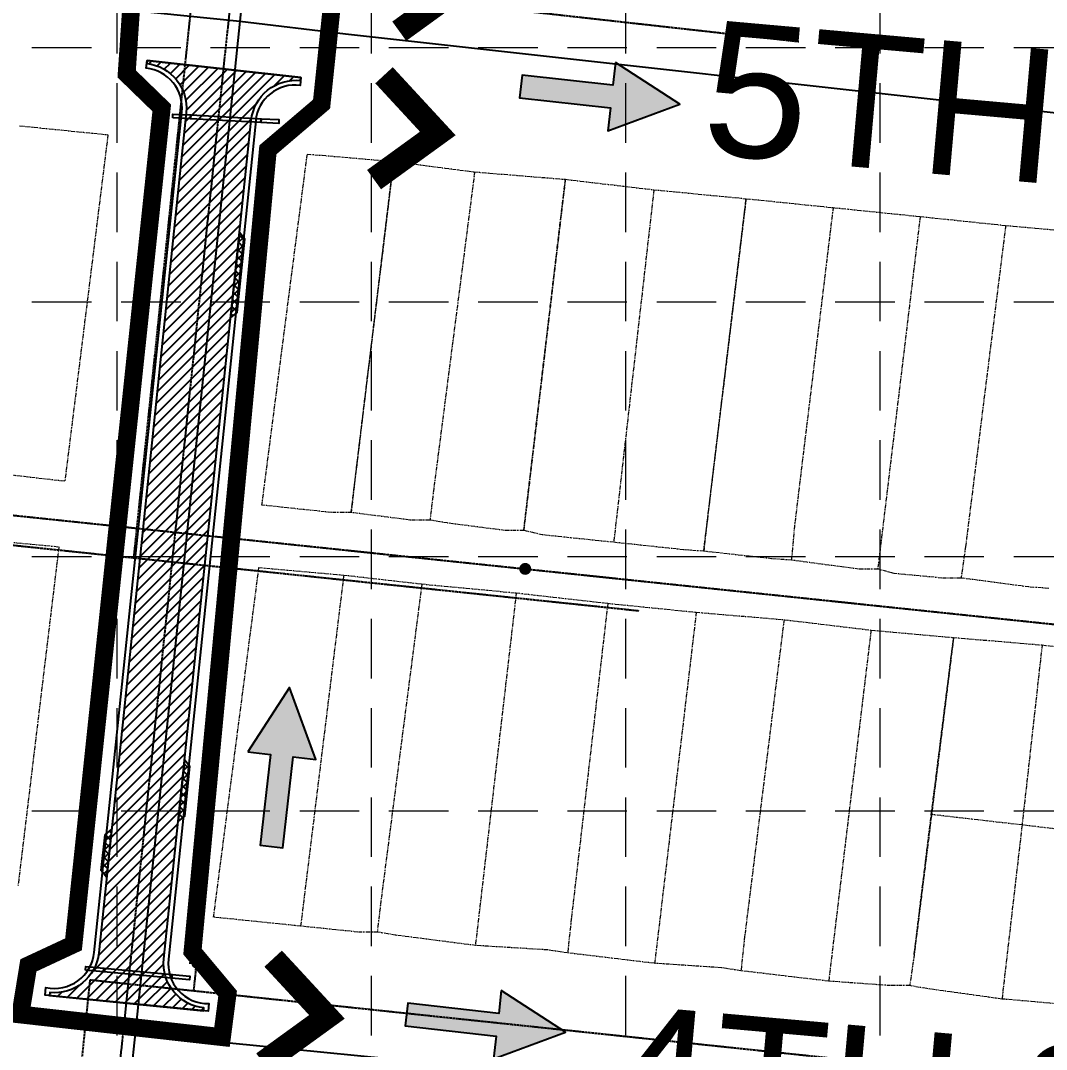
# Model space of a CAD drawing. Extents: x 332488 to 337969, y 579146 to 583084.
# Drawn here: x 336564.4 to 336909.2, y 580779.6 to 581125.4 of the extents above; entities that cross this region are included whole.
import ezdxf
from ezdxf.enums import TextEntityAlignment as Align

# ---------------------------------------------------------------- set-up
doc = ezdxf.new("R2010")
doc.units = 0
doc.header["$MEASUREMENT"] = 0
for name, pattern in [('CENTER2', [1.125, 0.75, -0.125, 0.125, -0.125]), ('DASHED', [0.75, 0.5, -0.25]), ('HIDDEN', [0.375, 0.25, -0.125]), ('PHANTOM', [2.5, 1.25, -0.25, 0.25, -0.25, 0.25, -0.25])]:
    doc.linetypes.add(name, pattern=pattern)
doc.layers.get('0').update_dxf_attribs({"color": 6})
for name, color, linetype in [('ARROWS', 252, 'Continuous'), ('E-CULVERT', 1, 'Continuous'), ('E-FIRE HYD', 2, 'Continuous'), ('E-SanitarySewer', 2, 'HIDDEN'), ('E-WATER', 2, 'DASHED'), ('GRID', 254, 'HIDDEN'), ('LIMITS OF DISTURBANCE', 1, 'PHANTOM'), ('P-CULVERT', 2, 'Continuous'), ('P-DRIVEWAY TRANSITION', 2, 'Continuous'), ('P-DRIVEWAY TRANSITION-H', 6, 'Continuous'), ('P-PVMT', 2, 'Continuous'), ('P-PVMT-H-Snyder', 6, 'Continuous'), ('ROADS', 5, 'Continuous'), ('SILT FENCE', 200, 'Continuous'), ('STREETNAME', 2, 'Continuous'), ('subdiv', 6, 'PHANTOM')]:
    doc.layers.add(name, color=color, linetype=linetype)
doc.layers.add('QUANTITIES', color=4, linetype='Continuous', plot=False)
doc.styles.get("Standard").update_dxf_attribs({"font": 'ARIAL.TTF'})
pattern_1 = [(45, (0, 0), (-1.325825214724776, 1.325825214724777), []), (135, (0, 0), (-1.325825214724777, -1.325825214724776), [])]

# ---------------------------------------------------------------- blocks, each defined once
blk = doc.blocks.new('FH')
at = {"layer": 'E-FIRE HYD'}
for p, q in [((336623.4758362457, 580810.865143028), (336623.4752487397, 580809.7984765529)), ((336621.0745145862, 580808.4657309651), (336622.1411810613, 580808.4651434592)), ((336624.807847451, 580808.4644090767), (336625.874513926, 580808.4638215707)), ((336623.4737799748, 580807.1318103654), (336623.4731924688, 580806.0651438904))]:
    blk.add_line(p, q, dxfattribs=at)
at = {"layer": 'E-FIRE HYD', "linetype": 'Continuous'}
blk.add_circle((336623.4745143573, 580808.4651434592), 1.333333296, dxfattribs=at)
blk = doc.blocks.new('A$C796B4345')
at = {"layer": 'SILT FENCE', "color": 200, "linetype": 'DASHED', "ltscale": 80, "const_width": 8, "flags": 128}
blk.add_lwpolyline([(38.21273843862582, 22.70146728202235), (20.65375032334123, 2.674251302960329), (2.97461769322399, 22.3390892293537)], dxfattribs=at)
blk = doc.blocks.new('arrow')
blk.add_lwpolyline([(-67.00679329302966, -25.35842018353742), (-59.3270347441985, -25.41938721699262), (-59.57091179542658, -56.1384215279777), (-51.89114823905948, -56.19938584448118), (-51.64727869913713, -25.48035696739953), (-43.96752265407486, -25.54132400085473), (-55.30425519266737, -2.410587189246144), (-67.00678578172392, -25.35840795725562)], close=True)
at = {"color": 254}
for points in [[(-43.96751955730906, -25.54132267721434), (-67.00679354271597, -25.35841771446121), (-55.30425158724847, -2.410596210431322), (-67.00679354271597, -25.35841771446121)], [(-59.57090883123692, -56.13841801592571), (-51.89115083610795, -56.19938633684342), (-59.32703554756517, -25.41938603537892), (-51.64727755243712, -25.48035435629663)]]:
    blk.add_solid(points, dxfattribs=at)

msp = doc.modelspace()

# ---------------------------------------------------------------- hatches: boundary and pattern name
at = {"layer": 'P-DRIVEWAY TRANSITION-H'}
h = msp.add_hatch(dxfattribs=at)
h.set_pattern_fill('NET', color=253, scale=15, angle=45, style=0)
h.set_pattern_definition(pattern_1)
h.paths.add_polyline_path([(336634.9952124757, 581025.4671646988), (336637.1916452643, 581027.2492093127), (336639.7585099042, 581051.8932836064), (336637.9764652903, 581054.0897163951)])
h = msp.add_hatch(dxfattribs=at)
h.set_pattern_fill('NET', color=253, scale=15, angle=45, style=0)
h.set_pattern_definition(pattern_1)
h.paths.add_polyline_path([(336593.2947453433, 580837.4686384358), (336591.5127007296, 580839.6650712243), (336592.7698074401, 580851.7343602257), (336594.9662402285, 580853.5164048395)])
h.paths.add_polyline_path([(336617.3632516664, 580856.1854092954), (336619.559684455, 580857.9674539093), (336621.3025938821, 580874.7008603927), (336619.5205492682, 580876.8972931814)])
at = {"layer": 'P-PVMT-H-Snyder'}
h = msp.add_hatch(dxfattribs=at)
h.set_pattern_fill('ANSI31', color=253, scale=20, style=0)
h.set_pattern_definition([(45, (0, 0), (-1.767766952966369, 1.767766952966369), [])])
edge = h.paths.add_edge_path()
edge.add_line((336606.8897623343, 581111.911548141), (336606.7951474561, 581110.9159108954))
edge.add_arc((336605.1423288003, 581096.0072493025), 15.0000000000998, -5.946342264424686, 83.67385211102851, ccw=False)
edge.add_line((336620.0616190591, 581094.4532936473), (336590.6434491342, 580812.0139495761))
edge.add_arc((336575.7241588755, 580813.5679052314), 15.000000000033, 264.34768937575114, 354.05365773508686, ccw=False)
edge.add_line((336574.2467864619, 580798.6408368403), (336574.1482949677, 580797.6456989475))
edge.add_line((336574.1482949677, 580797.6456989475), (336625.8961467934, 580792.5240738065))
edge.add_line((336625.8961467934, 580792.5240738065), (336625.9946382876, 580793.5192116993))
edge.add_arc((336627.4720107013, 580808.4462800904), 15.00000000005849, 174.0536577351099, 264.3476893755299, ccw=False)
edge.add_line((336612.5527204425, 580810.0002357457), (336641.9075342804, 581091.8313077277))
edge.add_arc((336656.826824539, 581090.2773520724), 14.99999999997511, 83.67385211120052, 174.0536577350638, ccw=False)
edge.add_line((336658.4796431947, 581105.1860136653), (336658.5742580729, 581106.181650911))
edge.add_line((336658.5742580729, 581106.181650911), (336606.8897623343, 581111.911548141))

# ---------------------------------------------------------------- linework, layer by layer
at = {"layer": 'E-CULVERT', "color": 5, "flags": 128}
for points in [[(336621.5914583306, 581093.6368723775), (336645.2429156488, 581092.3816370412), (336645.1766686064, 581091.1333937439), (336621.5252112882, 581092.3886290801)], [(336592.3181648952, 580806.9058630955), (336615.2764379364, 580804.7441133226), (336615.159256328, 580803.4996180552), (336592.2009832868, 580805.6613678281)]]:
    msp.add_lwpolyline(points, close=True, dxfattribs=at)
at = {"layer": 'E-SanitarySewer', "color": 33, "ltscale": 0.5}
msp.add_line((335108.8913279345, 581111.2114122392), (337203.8913456479, 580891.8763851156), dxfattribs=at)
at = {"layer": 'E-SanitarySewer', "color": 33, "linetype": 'Continuous', "ltscale": 0.5, "const_width": 2, "flags": 128}
msp.add_lwpolyline([(336733.0013055815, 580941.0712986294, 1), (336735.0013055815, 580941.0712986294, 1)], format="xyb", close=True, dxfattribs=at)
at = {"layer": 'E-WATER', "color": 120, "ltscale": 0.5}
for p, q in [((336445.6134037008, 581160.6780135274), (336826.0021350147, 581118.3153441434)), ((336602.4620485765, 580944.788083016), (336622.8922212395, 581140.935041883)), ((336444.4837503097, 580961.3275455663), (336772.2823315205, 580927.0088295313)), ((336623.4745143573, 580808.4651434592), (336622.4957373491, 580799.1914862508))]:
    msp.add_line(p, q, dxfattribs=at)
msp.add_lwpolyline([(336952.5315214116, 580764.358255946), (336587.6674159837, 580802.8673995846), (336554.809002645, 580481.4901323208)], dxfattribs=at)
at = {"layer": 'GRID', "color": 252, "linetype": 'HIDDEN', "lineweight": 0, "ltscale": 80}
for p, q in [((336596.6987585924, 582484.2826341055), (336596.6987585924, 579491.4050111248)), ((336682.1987585925, 582484.2826341055), (336682.1987585925, 579491.4050111248)), ((336767.6987585927, 582484.2826341055), (336767.6987585927, 579491.4050111248)), ((336853.1987585928, 582484.2826341055), (336853.1987585928, 579491.4050111248)), ((332578.1987585859, 581116.2826341033), (337879.1987585945, 581116.2826341033)), ((332578.1987585859, 581030.7826341031), (337879.1987585945, 581030.7826341031)), ((332578.1987585859, 580945.282634103), (337879.1987585945, 580945.282634103)), ((332578.1987585859, 580859.7826341029), (337879.1987585945, 580859.7826341029))]:
    msp.add_line(p, q, dxfattribs=at)
at = {"layer": 'LIMITS OF DISTURBANCE', "color": 1, "linetype": 'DASHED', "ltscale": 80, "const_width": 6, "flags": 128}
msp.add_lwpolyline([(336564.3092935188, 580791.3038364649), (336567.0052905409, 580807.8106723065), (336582.1702698404, 580814.8850248358), (336611.8294605622, 581096.0013912139), (336600.0344696399, 581107.4550896633), (336602.3934551831, 581142.1531205673), (336618.2324574403, 581153.2699631006), (336647.1916793659, 581435.8606589661), (336641.0090483022, 581442.9917945839), (336339.8666644464, 581474.3543566107), (336327.5208063931, 581460.5171820517), (336288.6126352292, 581463.1350377254), (336278.511455656, 581481.0859598878), (335878.7350020302, 581517.9891934886), (335865.0349987354, 581515.7684013254), (335855.7782440227, 581496.5215226384), (335820.6025445126, 581499.112440192), (335828.7484949799, 581590.535123911), (335867.6268963753, 581584.6129982027), (335870.2187940152, 581568.3271823697), (335884.2890548576, 581560.1842644983), (336291.5354450219, 581516.0564580307), (336306.689110545, 581529.1150751249), (336331.2484744322, 581525.9810149863), (336343.2668650304, 581510.3106744732), (336639.3908306756, 581479.3693864183), (336648.1511065494, 581485.3610176533), (336684.0432714792, 581772.5026431191), (336680.9048362817, 581778.2067353067), (336669.7776741823, 581783.3404481402), (336370.7130116015, 581814.7980202996), (336363.9158655149, 581798.6922299524), (336329.4264824227, 581802.9703339355), (336322.6293363362, 581820.5860527048), (336143.3820197093, 581841.8534496819, 0.08763947130923862), (335924.5325992433, 581829.4234683639), (335891.8472894146, 581818.0589066211), (335886.8734626514, 581804.9186190399), (335850.8416136689, 581789.5907888601), (335830.0657282365, 581797.427810739), (335815.5617831741, 581828.3840909628), (335866.3358301767, 581847.6986832838), (335948.0887977728, 581873.9365317603), (336020.0868252716, 581882.4754778267), (336034.9745538486, 581902.4810239698), (336087.4476582529, 581900.7732307746), (336107.4606854627, 581884.4272471669), (336320.4882515939, 581862.3340663975), (336342.2899299362, 581875.5329886896), (336368.3905588104, 581872.1565252895), (336387.4286735007, 581853.43248107), (336677.9534260216, 581819.3267901603), (336685.4529427118, 581822.3936145031), (336688.1800368172, 581830.2310943103), (336717.0455250554, 582102.4214857104), (336712.2347999653, 582110.5966576503), (336679.040812646, 582116.848272605), (336077.6693005343, 582178.625346055), (336069.4577428056, 582175.6702760864), (336065.8446662542, 582164.0142132223), (336053.6915532313, 582163.6858787513), (336052.7622434464, 582227.8751583239), (336070.8865020853, 582227.6125863148), (336069.8358378294, 582216.8471140286), (336077.1905824281, 582213.9588219277), (337435.1120653143, 582075.6290862656), (337449.2366512441, 582071.4455942167), (337467.5462598754, 582070.399726182), (337482.7170856795, 582075.1061522481), (337493.7028887817, 582094.4548303501), (337506.8263003258, 582091.4410858508), (337480.5519196596, 581988.076850942), (337467.0554379253, 581991.6406268582), (337469.0926445043, 582011.7505607056), (337462.4717152221, 582024.7329029009), (337446.6833405332, 582036.6970319387), (337423.7647586199, 582040.5153760766), (337346.0962222456, 582048.9157291981), (337131.8900008146, 582071.4639909817), (337123.6244024234, 582067.8716045122), (337118.2337988992, 582057.0944251937), (337086.6089817742, 582059.9683423333), (337083.3746006982, 582073.2601842163), (337068.9996895692, 582076.8525706858), (336762.1133204978, 582107.5884281986), (336753.5225300477, 582096.7409668667), (336724.9358726684, 581824.7224777056), (336727.3295896086, 581814.3535114524), (336746.8783727614, 581809.5678439094), (337396.4087114227, 581743.1661940693), (337410.054674055, 581747.1264361986), (337423.2604739079, 581760.7673188682), (337427.4423047341, 581776.3883425123), (337440.8681543744, 581772.4280804731), (337423.6457743533, 581667.5325737091), (337410.9730176935, 581669.6439210486), (337409.9169493718, 581691.4610707037), (337401.8204887742, 581702.0177476713), (337385.2755132029, 581708.7036576848), (337369.3714409312, 581712.9552615659), (337094.9010632508, 581739.1056059492), (337084.6629174594, 581734.7505501301), (337082.7024106989, 581724.9517243118), (337081.3954167254, 581715.8061230194), (337050.0274033588, 581720.8144232745), (337049.8095973656, 581738.6700963853), (337043.9280770831, 581746.509168986), (337015.3919208613, 581748.4689421136), (336730.1820517313, 581776.897996614), (336720.3447865299, 581775.0541788534), (336716.9632315547, 581765.5278800037), (336689.6148954229, 581486.3813810819), (336691.4404269378, 581475.1281954248), (336698.4382819426, 581471.7826521287), (337016.0528918924, 581440.8161382066), (337022.5604621936, 581446.173300059), (337026.0056334576, 581454.2090627474), (337060.0746686803, 581449.9998669934), (337063.5198399443, 581438.52020601), (337088.4017096586, 581433.545692887), (337350.3011546652, 581406.43011564), (337364.8832958979, 581429.1242618612), (337382.8890557112, 581429.7048734785), (337388.3490047967, 581435.7978829921), (337401.5529084862, 581435.4070911058), (337388.8305987511, 581327.9556286056), (337378.2350261193, 581331.3256810118), (337370.1107737268, 581347.8382480933), (337350.94335075, 581352.4831652408), (337336.3342031366, 581375.6180429582), (337214.0031762915, 581387.1725851463), (336698.0063674753, 581437.8958707761), (336687.7052374496, 581437.2901314064), (336684.0695333453, 581423.3585041926), (336656.8649264155, 581152.761782333), (336668.8994344044, 581129.3700965693), (336665.5565295643, 581097.2900607084), (336647.5047675809, 581081.9183888873), (336622.1687034764, 580812.467263846), (336633.9628095226, 580798.319594103), (336632.0757474988, 580783.7003380235)], format="xyb", close=True, dxfattribs=at)
at = {"layer": 'P-CULVERT', "color": 5, "flags": 128}
for points in [[(336615.5336434611, 581092.7066148834), (336615.5998905035, 581093.9548581807), (336621.5914583306, 581093.6368723775), (336621.5252112884, 581092.3886290799)], [(336645.1766686065, 581091.1333937439), (336645.2429156488, 581092.3816370412), (336651.234483476, 581092.063651238), (336651.1682364338, 581090.8154079404)], [(336586.2274060032, 580806.2238395489), (336586.3445876117, 580807.4683348164), (336592.3181648952, 580806.9058630955), (336592.2009832868, 580805.661367828)], [(336615.1592563279, 580803.4996180551), (336615.2764379364, 580804.7441133226), (336621.2500152199, 580804.1816416017), (336621.1328336115, 580802.9371463342)]]:
    msp.add_lwpolyline(points, close=True, dxfattribs=at)
at = {"layer": 'P-DRIVEWAY TRANSITION', "color": 7, "flags": 128}
for points in [[(336634.9952124757, 581025.4671646988), (336637.1916452643, 581027.2492093127), (336639.7585099042, 581051.8932836064), (336637.9764652903, 581054.0897163951)], [(336617.3632516664, 580856.1854092954), (336619.559684455, 580857.9674539093), (336621.3025938821, 580874.7008603927), (336619.5205492682, 580876.8972931814)], [(336593.2947453433, 580837.4686384358), (336591.5127007296, 580839.6650712243), (336592.7698074401, 580851.7343602257), (336594.9662402285, 580853.5164048395)]]:
    msp.add_lwpolyline(points, close=True, dxfattribs=at)
at = {"layer": 'P-PVMT', "color": 7, "linetype": 'CENTER2'}
msp.add_line((336492.7672904612, 579766.1393037078), (336669.0953545603, 581459.0380425694), dxfattribs=at)
at = {"layer": 'P-PVMT', "color": 7, "flags": 128}
msp.add_lwpolyline([(336606.8897623343, 581111.911548141), (336606.7951474561, 581110.9159108954, -0.4122733446904666), (336620.0616190591, 581094.4532936473), (336590.6434491342, 580812.0139495761, -0.4127112845394317), (336574.2467864619, 580798.6408368403), (336574.1482949677, 580797.6456989475), (336625.8961467934, 580792.5240738065), (336625.9946382876, 580793.5192116993), (336625.9946382876, 580793.5192116993, -0.4157174377290292), (336612.5527204425, 580810.0002357457), (336641.9075342804, 581091.8313077277, -0.4161564455739364), (336658.4796431947, 581105.1860136653), (336658.5742580729, 581106.181650911)], format="xyb", close=True, dxfattribs=at)
at = {"layer": 'QUANTITIES', "flags": 128}
msp.add_lwpolyline([(336658.5742580729, 581106.181650911), (336658.3273212621, 581103.5831221096, 0.422961279853872), (336643.3994633064, 581091.6759121623), (336614.0446494684, 580809.8448401801, 0.4487540262426401), (336627.6433154824, 580794.9473669981), (336627.3888536326, 580792.3763365651), (336572.6555881285, 580797.7934361888), (336572.9100499785, 580800.3644666218, 0.4456749313950827), (336589.1515201083, 580812.1693451416), (336618.5696900329, 581094.6086892128, 0.4150253942867704), (336606.6477974228, 581109.3653388938), (336606.8897623343, 581111.911548141)], format="xyb", close=True, dxfattribs=at)
at = {"layer": 'ROADS', "color": 7}
for p, q in [((336673.5821529999, 581466.9913590001), (336638.1157029998, 581125.1431850009)), ((336275.9751509996, 581162.1418809993), (336638.1157029998, 581125.1431850009)), ((336638.1157029998, 581125.1431850009), (336602.8622730002, 580784.9343419997)), ((336638.1157029998, 581125.1431850009), (336673.5683509996, 581120.8728250004)), ((336673.5683509996, 581120.8728250004), (336997.1647939999, 581084.8785449993)), ((336241.5379439997, 580821.1088039996), (336602.8622730002, 580784.9343419997)), ((336602.8622730002, 580784.9343419997), (336567.6129000001, 580445.5456410004)), ((336602.8622730002, 580784.9343419997), (336961.1147389999, 580749.5947699994))]:
    msp.add_line(p, q, dxfattribs=at)
at = {"layer": 'subdiv', "color": 253, "lineweight": 0}
for p, q in [((336564, 581090), (336593.75, 581087)), ((336593.75, 581087), (336579.25, 580970.5)), ((336645.5, 580962.5), (336660.75, 581080.5)), ((336660.75, 581080.5), (336689.75, 581078)), ((336675.5, 580960), (336689.75, 581078)), ((336689.75, 581078), (336676.75, 580971)), ((336689.75, 581078), (336717, 581074.5)), ((336717, 581074.5), (336703.25, 580968)), ((336717, 581074.5), (336747.5, 581072)), ((336747.5, 581072), (336733.5, 580954)), ((336734.75, 580964.5), (336747.5, 581072)), ((336747.5, 581072), (336777.25, 581068.5)), ((336777.25, 581068.5), (336763.75, 580950)), ((336777.25, 581068.5), (336808.25, 581065.5)), ((336794, 580947), (336808.25, 581065.5)), ((336808.25, 581065.5), (336795.25, 580958)), ((336808.25, 581065.5), (336866.75, 581059.5)), ((336837.5, 581062.5), (336824.5, 580955.5)), ((336866.75, 581059.5), (336852.5, 580941)), ((336866.75, 581059.5), (336895.5, 581056.5)), ((336895.5, 581056.5), (336882, 580948.5)), ((336895.5, 581056.5), (336923.5, 581054)), ((336579.25, 580970.5), (336548.75, 580974)), ((336676.75, 580971), (336675.5, 580960)), ((336703.25, 580968), (336702, 580957.5)), ((336733.5, 580954), (336734.75, 580964.5)), ((336669, 580960), (336645.5, 580962.5)), ((336675.5, 580960), (336669, 580960)), ((336695.25, 580957.5), (336675.5, 580960)), ((336702, 580957.5), (336695.25, 580957.5)), ((336707.75, 580956.5), (336702, 580957.5)), ((336727, 580954), (336707.75, 580956.5)), ((336795.25, 580958), (336794, 580947)), ((336733.5, 580954), (336727, 580954)), ((336739.75, 580952.5), (336733.5, 580954)), ((336763.75, 580950), (336739.75, 580952.5)), ((336824.5, 580955.5), (336823.5, 580944)), ((336545.75, 580951.5), (336577.25, 580948.5)), ((336787.25, 580947.5), (336763.75, 580950)), ((336577.25, 580948.5), (336563.5, 580834.5)), ((336794, 580947), (336787.25, 580947.5)), ((336816.75, 580944.5), (336794, 580947)), ((336882, 580948.5), (336880.5, 580938)), ((336823.5, 580944), (336816.75, 580944.5)), ((336846, 580941), (336823.5, 580944)), ((336629.25, 580824), (336644.5, 580941.5)), ((336644.5, 580941.5), (336673, 580939)), ((336673, 580939), (336658.5, 580821)), ((336673, 580939), (336699.25, 580936)), ((336852.5, 580941), (336846, 580941)), ((336858, 580939.5), (336852.5, 580941)), ((336874, 580938), (336858, 580939.5)), ((336699.25, 580936), (336685.5, 580829.5)), ((336699.25, 580936), (336731, 580933)), ((336880.5, 580938), (336874, 580938)), ((336903.25, 580935), (336880.5, 580938)), ((336731, 580933), (336717.25, 580814.5)), ((336731, 580933), (336761.75, 580929.5)), ((336910, 580934.5), (336903.25, 580935)), ((336761.75, 580929.5), (336749.5, 580823.5)), ((336761.75, 580929.5), (336791.5, 580926.5)), ((336791.5, 580926.5), (336777.5, 580808.5)), ((336791.5, 580926.5), (336821, 580924)), ((336821, 580924), (336807.75, 580817.5)), ((336821, 580924), (336850.25, 580920.5)), ((336850.25, 580920.5), (336836, 580802.5)), ((336850.25, 580920.5), (336878, 580918)), ((336878, 580918), (336864.75, 580811.5)), ((336870.5, 580858.5), (336878, 580918)), ((336878, 580918), (336907.75, 580915.5)), ((336907.75, 580915.5), (336901, 580855)), ((336907.75, 580915.5), (336938.75, 580912)), ((336864.75, 580811.5), (336870.5, 580858.5)), ((336901, 580855), (336870.5, 580858.5)), ((336901, 580855), (336894.25, 580796.5)), ((336930.5, 580851.5), (336901, 580855)), ((336685.5, 580829.5), (336684.25, 580819)), ((336658.5, 580821), (336629.25, 580824)), ((336677.75, 580819), (336658.5, 580821)), ((336749.5, 580823.5), (336748.25, 580812)), ((336684.25, 580819), (336677.75, 580819)), ((336690.25, 580818), (336684.25, 580819)), ((336717.25, 580814.5), (336690.25, 580818)), ((336741.5, 580813), (336717.25, 580814.5)), ((336807.75, 580817.5), (336806.5, 580806)), ((336748.25, 580812), (336741.5, 580813)), ((336777.5, 580808.5), (336748.25, 580812)), ((336864.75, 580811.5), (336863.25, 580801)), ((336800, 580807), (336777.5, 580808.5)), ((336806.5, 580806), (336800, 580807)), ((336836, 580802.5), (336806.5, 580806)), ((336856.75, 580801), (336836, 580802.5)), ((336863.25, 580801), (336856.75, 580801)), ((336869, 580800), (336863.25, 580801)), ((336894.25, 580796.5), (336869, 580800)), ((336922.75, 580794), (336894.25, 580796.5))]:
    msp.add_line(p, q, dxfattribs=at)

# ---------------------------------------------------------------- block references
at = {"layer": 'ARROWS', "color": 200, "linetype": 'DASHED', "ltscale": 80}
for p, rotation in [((336782.6797105283, 581041.9980407249), 264.1230896478102), ((336710.0499274528, 580897.7915141452), 353.9930197646489), ((336744.2917988473, 580730.0685353425), 264.1230896478102)]:
    msp.add_blockref('arrow', p, dxfattribs=dict(at, rotation=rotation))
at = {"layer": 'E-WATER', "rotation": 354.0369046075804}
msp.add_blockref('FH', (-58517.48633073008, 38113.83845286805), dxfattribs=at)
at = {"layer": 'SILT FENCE', "color": 200, "linetype": 'DASHED', "ltscale": 80, "rotation": 83.9646749909515}
for p in [(336713.5738254519, 581116.4744643725), (336705.1006924029, 581066.5942847566), (336667.8416315912, 580769.6870041915)]:
    msp.add_blockref('A$C796B4345', p, dxfattribs=at)

# ---------------------------------------------------------------- texts
at = {"layer": 'STREETNAME', "color": 7}
for s, p in [('5TH STREET', (336985.9748589046, 581086.2722457517)), ('4TH STREET', (336953.6262475565, 580755.4775804182))]:
    msp.add_text(s, height=45, rotation=354.9198372929972, dxfattribs=at).set_placement(p, align=Align.MIDDLE)

doc.saveas('drawing.dxf')
